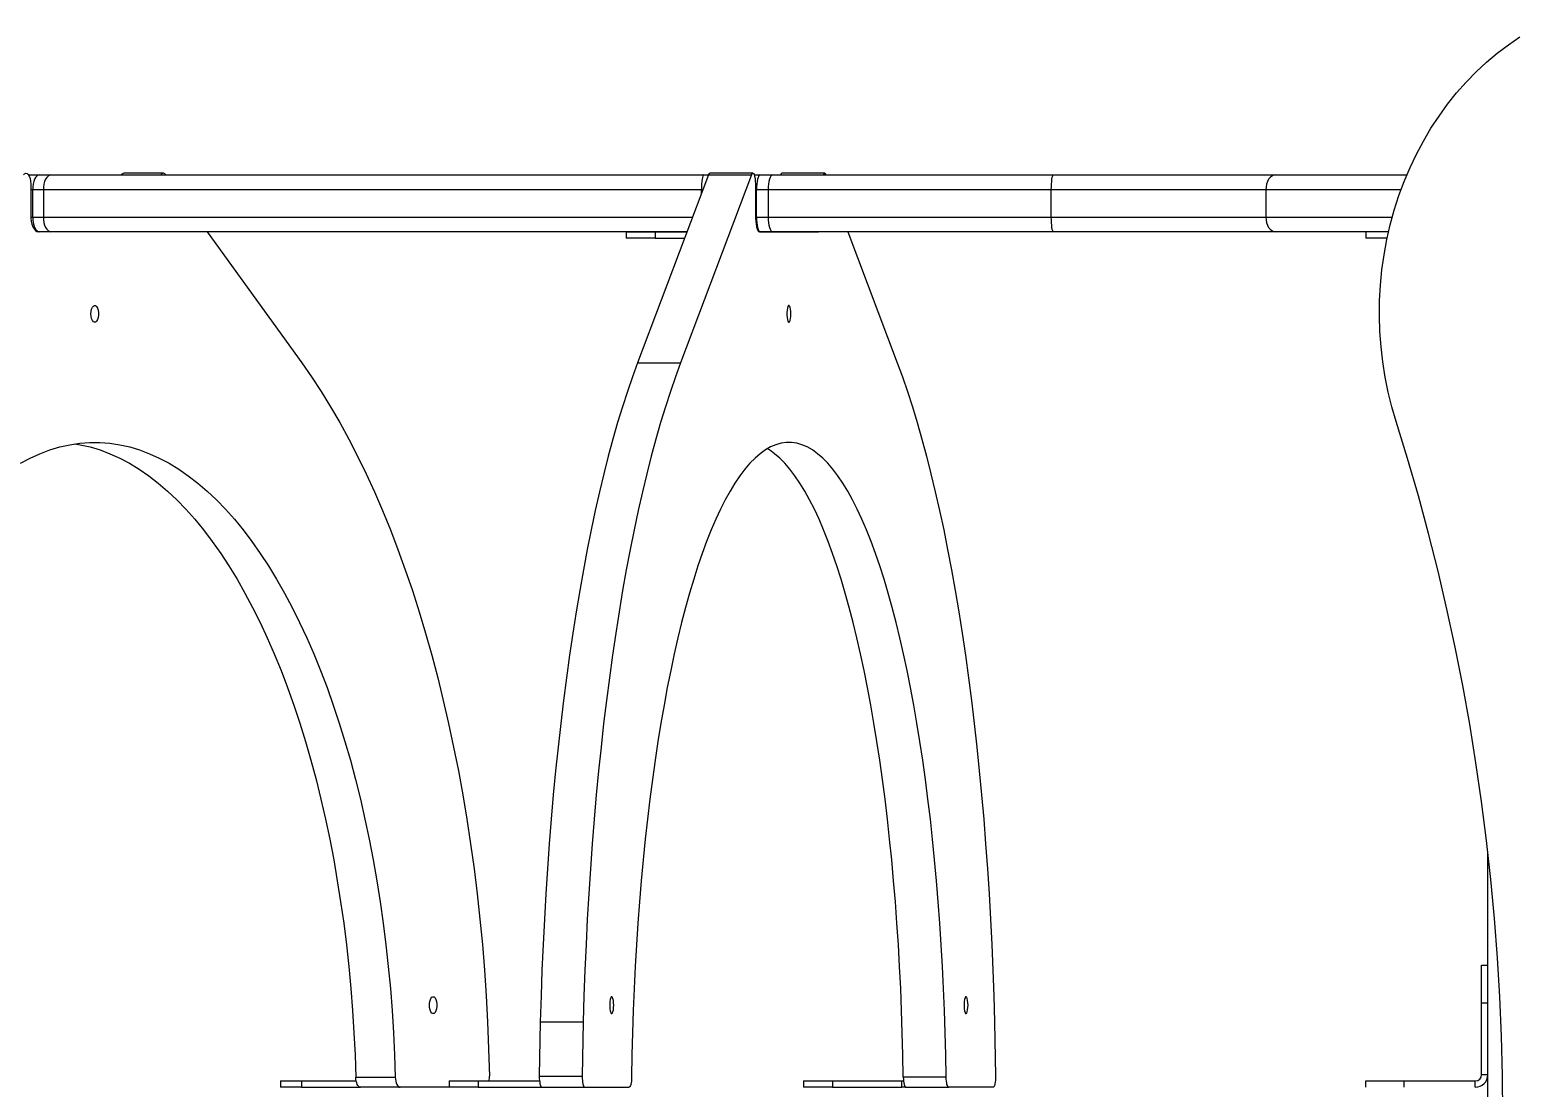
# Model space of a CAD drawing. Header units: millimetres. Extents: x -9608 to 9087, y -7864 to 6934.
# Drawn here: x -4227 to -3520, y -1931 to -1429 of the extents above; entities that cross this region are included whole.
import ezdxf

# ---------------------------------------------------------------- set-up
doc = ezdxf.new("R2010")
doc.units = ezdxf.units.MM
for name, color, linetype in [('DIKOM_ОБЪЕКТ', 7, 'Continuous'), ('DIKOM_РАЗМЕР_ЗОНА', 7, 'Continuous'), ('DIKOM_РАЗМЕР_ОБЪЕКТА', 7, 'Continuous')]:
    doc.layers.add(name, color=color, linetype=linetype)
doc.styles.add('style1', font='arial.ttf', dxfattribs={"width": 0.8})
doc.dimstyles.new('1-50', dxfattribs={"dimtxt": 300, "dimasz": 200, "dimexe": 100, "dimexo": 0, "dimgap": 100, "dimtad": 1, "dimtxsty": 'style1', "dimcen": 200, "dimclrd": 7, "dimclre": 7, "dimclrt": 7, "dimadec": 1, "dimazin": 2, "dimtfac": 1, "dimtmove": 0, "dimatfit": 2, "dimfxl": 0, "dimlwd": 25, "dimlwe": 18, "dimarcsym": 0})

# ---------------------------------------------------------------- blocks, each defined once
blk = doc.blocks.new('*D16')
at = {"layer": 'Defpoints', "color": 0, "transparency": 16777216}
for p in [(-6124.98, 3662.49), (7038.99, -2261.04), (7038.99, -7136.19)]:
    blk.add_point(p, dxfattribs=at)
at = {"layer": 'DIKOM_РАЗМЕР_ОБЪЕКТА', "color": 7, "lineweight": 18, "transparency": 16777216}
for p, q in [((-6124.98, 3662.49), (-6124.98, -7236.19)), ((7038.99, -2261.04), (7038.99, -7236.19))]:
    blk.add_line(p, q, dxfattribs=at)
at = {"layer": 'DIKOM_РАЗМЕР_ОБЪЕКТА', "color": 7, "lineweight": 25, "transparency": 16777216}
blk.add_line((-5924.98, -7136.19), (6838.99, -7136.19), dxfattribs=at)
at = {"layer": 'DIKOM_РАЗМЕР_ОБЪЕКТА', "color": 7, "transparency": 16777216}
for points in [[(-5924.98, -7102.86), (-5924.98, -7169.53), (-6124.98, -7136.19)], [(6838.99, -7102.86), (6838.99, -7169.53), (7038.99, -7136.19)]]:
    blk.add_solid(points, dxfattribs=at)
at = {"layer": 'DIKOM_РАЗМЕР_ОБЪЕКТА', "color": 7, "transparency": 16777216, "insert": (326.37, -6882.92), "char_height": 300, "attachment_point": 5, "style": 'style1'}
blk.add_mtext('13200', dxfattribs=at)
blk = doc.blocks.new('*D17')
at = {"layer": 'Defpoints', "color": 0, "transparency": 16777216}
for p in [(779.88, 5437.62), (-8598.73, -4942.04), (837.12, -4942.04)]:
    blk.add_point(p, dxfattribs=at)
at = {"layer": 'DIKOM_РАЗМЕР_ОБЪЕКТА', "color": 7, "lineweight": 18, "transparency": 16777216}
for p, q in [((779.88, 5437.62), (-8698.73, 5437.62)), ((837.12, -4942.04), (-8698.73, -4942.04))]:
    blk.add_line(p, q, dxfattribs=at)
at = {"layer": 'DIKOM_РАЗМЕР_ОБЪЕКТА', "color": 7, "lineweight": 25, "transparency": 16777216}
blk.add_line((-8598.73, 5237.62), (-8598.73, -4742.04), dxfattribs=at)
at = {"layer": 'DIKOM_РАЗМЕР_ОБЪЕКТА', "color": 7, "transparency": 16777216}
for points in [[(-8632.07, 5237.62), (-8565.4, 5237.62), (-8598.73, 5437.62)], [(-8632.07, -4742.04), (-8565.4, -4742.04), (-8598.73, -4942.04)]]:
    blk.add_solid(points, dxfattribs=at)
at = {"layer": 'DIKOM_РАЗМЕР_ОБЪЕКТА', "color": 7, "transparency": 16777216, "insert": (-8851.9, -261.45), "char_height": 300, "attachment_point": 5, "rotation": 90, "style": 'style1'}
blk.add_mtext('10400', dxfattribs=at)
blk = doc.blocks.new('*D18')
at = {"layer": 'Defpoints', "color": 0, "transparency": 16777216}
for p in [(-1043.16, 6929.58), (-9158.14, -6445.84), (-215.07, -6445.84)]:
    blk.add_point(p, dxfattribs=at)
at = {"layer": 'DIKOM_РАЗМЕР_ЗОНА', "color": 7, "lineweight": 18, "transparency": 16777216}
for p, q in [((-1043.16, 6929.58), (-9258.14, 6929.58)), ((-215.07, -6445.84), (-9258.14, -6445.84))]:
    blk.add_line(p, q, dxfattribs=at)
at = {"layer": 'DIKOM_РАЗМЕР_ЗОНА', "color": 7, "lineweight": 25, "transparency": 16777216}
blk.add_line((-9158.14, 6729.58), (-9158.14, -6245.84), dxfattribs=at)
at = {"layer": 'DIKOM_РАЗМЕР_ЗОНА', "color": 7, "transparency": 16777216}
for points in [[(-9191.48, 6729.58), (-9124.81, 6729.58), (-9158.14, 6929.58)], [(-9191.48, -6245.84), (-9124.81, -6245.84), (-9158.14, -6445.84)]]:
    blk.add_solid(points, dxfattribs=at)
at = {"layer": 'DIKOM_РАЗМЕР_ЗОНА', "color": 7, "transparency": 16777216, "insert": (-9411.42, -257.24), "char_height": 300, "attachment_point": 5, "rotation": 90, "style": 'style1'}
blk.add_mtext('13400', dxfattribs=at)
blk = doc.blocks.new('*D19')
at = {"layer": 'Defpoints', "color": 0, "transparency": 16777216}
for p in [(-8101.46, 2662.49), (9079.68, -1911.42), (9079.68, -7764.48)]:
    blk.add_point(p, dxfattribs=at)
at = {"layer": 'DIKOM_РАЗМЕР_ЗОНА', "color": 7, "lineweight": 18, "transparency": 16777216}
for p, q in [((-8101.46, 2662.49), (-8101.46, -7864.48)), ((9079.68, -1911.42), (9079.68, -7864.48))]:
    blk.add_line(p, q, dxfattribs=at)
at = {"layer": 'DIKOM_РАЗМЕР_ЗОНА', "color": 7, "lineweight": 25, "transparency": 16777216}
blk.add_line((-7901.46, -7764.48), (8879.68, -7764.48), dxfattribs=at)
at = {"layer": 'DIKOM_РАЗМЕР_ЗОНА', "color": 7, "transparency": 16777216}
for points in [[(-7901.46, -7731.15), (-7901.46, -7797.81), (-8101.46, -7764.48)], [(8879.68, -7731.15), (8879.68, -7797.81), (9079.68, -7764.48)]]:
    blk.add_solid(points, dxfattribs=at)
at = {"layer": 'DIKOM_РАЗМЕР_ЗОНА', "color": 7, "transparency": 16777216, "insert": (369.42, -7511.31), "char_height": 300, "attachment_point": 5, "style": 'style1'}
blk.add_mtext('17200', dxfattribs=at)

msp = doc.modelspace()

# ---------------------------------------------------------------- linework, layer by layer
at = {"layer": 'DIKOM_ОБЪЕКТ', "color": 7, "linetype": 'Continuous', "lineweight": 15}
for p, q in [((-4227.444, -1497.643), (-4222.348, -1497.643)), ((-4222.348, -1497.643), (-4216.824, -1497.643)), ((-4216.824, -1497.643), (-3906.522, -1497.643)), ((-4163.358, -1496.854), (-4182.141, -1496.854)), ((-3904.218, -1497.662), (-3938.016, -1586.901)), ((-3883.801, -1497.662), (-3917.6, -1586.901)), ((-3906.522, -1497.643), (-3904.218, -1497.643)), ((-3904.218, -1497.662), (-3883.801, -1497.662)), ((-3883.176, -1496.854), (-3903.592, -1496.854)), ((-3882.535, -1497.643), (-3879.849, -1497.643)), ((-3879.849, -1497.643), (-3873.792, -1497.643)), ((-3873.792, -1497.643), (-3740.445, -1497.643)), ((-3848.996, -1496.854), (-3869.412, -1496.854)), ((-3740.445, -1497.643), (-3634.915, -1497.643)), ((-3634.915, -1497.643), (-3572.385, -1497.643)), ((-4226.407, -1501.854), (-4226.407, -1516.643)), ((-4225.476, -1504.643), (-4226.407, -1504.643)), ((-4220.395, -1504.643), (-4225.476, -1504.643)), ((-4225.476, -1517.643), (-4225.476, -1504.643)), ((-3907.666, -1504.643), (-4220.395, -1504.643)), ((-4220.395, -1504.643), (-4220.395, -1517.643)), ((-3906.873, -1504.643), (-3907.666, -1504.643)), ((-3907.666, -1506.743), (-3907.666, -1504.643)), ((-3882.001, -1501.854), (-3882.001, -1516.643)), ((-3881.497, -1504.643), (-3882.001, -1504.643)), ((-3875.913, -1504.643), (-3881.497, -1504.643)), ((-3881.497, -1517.643), (-3881.497, -1504.643)), ((-3741.528, -1504.643), (-3875.913, -1504.643)), ((-3875.913, -1504.643), (-3875.913, -1517.643)), ((-3639.371, -1504.643), (-3741.528, -1504.643)), ((-3741.528, -1504.643), (-3741.528, -1517.643)), ((-3639.371, -1504.643), (-3639.371, -1517.643)), ((-3575.131, -1504.643), (-3639.371, -1504.643)), ((-4226.376, -1517.643), (-4225.476, -1517.643)), ((-4225.476, -1517.643), (-4220.395, -1517.643)), ((-4220.395, -1517.643), (-3911.786, -1517.643)), ((-3881.986, -1517.643), (-3881.497, -1517.643)), ((-3881.497, -1517.643), (-3875.913, -1517.643)), ((-3875.913, -1517.643), (-3741.528, -1517.643)), ((-3741.528, -1517.643), (-3639.371, -1517.643)), ((-3639.371, -1517.643), (-3579.297, -1517.643)), ((-4222.348, -1524.643), (-4222.867, -1524.643)), ((-4169.171, -1524.643), (-4222.836, -1524.643)), ((-4216.824, -1524.643), (-4222.348, -1524.643)), ((-3914.441, -1524.643), (-4216.824, -1524.643)), ((-4142.621, -1524.643), (-4097.592, -1586.901)), ((-3943.387, -1524.643), (-3943.387, -1527.643)), ((-3943.387, -1524.643), (-3929.608, -1524.643)), ((-3929.608, -1524.643), (-3929.608, -1527.643)), ((-3929.608, -1524.643), (-3914.441, -1524.643)), ((-3879.849, -1524.643), (-3880.154, -1524.643)), ((-3880.124, -1524.643), (-3852.033, -1524.643)), ((-3873.792, -1524.643), (-3879.849, -1524.643)), ((-3740.445, -1524.643), (-3873.792, -1524.643)), ((-3838.147, -1524.643), (-3814.572, -1586.901)), ((-3634.915, -1524.643), (-3740.445, -1524.643)), ((-3581.067, -1524.643), (-3634.915, -1524.643)), ((-3591.885, -1524.643), (-3591.885, -1527.643)), ((-3929.608, -1527.643), (-3943.387, -1527.643)), ((-3929.608, -1527.643), (-3915.57, -1527.643)), ((-3581.723, -1527.643), (-3591.885, -1527.643)), ((-3938.016, -1586.901), (-3917.6, -1586.901)), ((-3533.887, -2069.249), (-3533.887, -1819.295)), ((-3536.877, -1873.123), (-3533.887, -1873.123)), ((-3536.877, -1891.123), (-3536.877, -1873.123)), ((-3533.887, -1891.123), (-3536.877, -1891.123)), ((-3536.877, -1925.123), (-3536.877, -1891.123)), ((-4009.244, -1899.977), (-4008.374, -1925.9)), ((-3984.25, -1899.977), (-3984.708, -1925.9)), ((-3984.25, -1899.977), (-3963.834, -1899.977)), ((-3963.834, -1899.977), (-3964.291, -1925.9)), ((-3768.338, -1899.977), (-3767.88, -1925.9)), ((-4107.709, -1928.123), (-4107.709, -1931.123)), ((-4107.709, -1928.123), (-4097.76, -1928.123)), ((-4097.76, -1928.123), (-4097.76, -1931.123)), ((-4097.76, -1928.123), (-4071.744, -1928.123)), ((-4071.927, -1926.409), (-4053.143, -1926.409)), ((-4027.585, -1928.123), (-4027.585, -1931.123)), ((-4027.585, -1928.123), (-4013.791, -1928.123)), ((-4013.791, -1928.123), (-4013.791, -1931.123)), ((-4013.791, -1928.123), (-3984.616, -1928.123)), ((-3984.708, -1925.9), (-3964.291, -1925.9)), ((-3859.204, -1928.123), (-3859.204, -1931.123)), ((-3859.204, -1928.123), (-3845.41, -1928.123)), ((-3845.41, -1928.123), (-3845.41, -1931.123)), ((-3845.41, -1928.123), (-3812.36, -1928.123)), ((-3812.36, -1931.123), (-3812.36, -1928.123)), ((-3791.303, -1926.409), (-3811.719, -1926.409)), ((-3591.885, -1931.123), (-3591.885, -1928.123)), ((-3591.885, -1928.123), (-3573.88, -1928.123)), ((-3573.88, -1928.123), (-3573.88, -1931.123)), ((-3573.88, -1928.123), (-3539.883, -1928.123)), ((-3539.883, -1931.123), (-3539.883, -1928.123)), ((-3536.877, -1925.123), (-3533.887, -1925.123)), ((-4097.76, -1931.123), (-4107.709, -1931.123)), ((-4097.76, -1931.123), (-4069.684, -1931.123)), ((-4050.9, -1931.123), (-4069.684, -1931.123)), ((-4027.585, -1931.123), (-4050.9, -1931.123)), ((-4013.791, -1931.123), (-4027.585, -1931.123)), ((-4013.791, -1931.123), (-3983.533, -1931.123)), ((-3983.533, -1931.123), (-3963.116, -1931.123)), ((-3963.116, -1931.123), (-3942.029, -1931.123)), ((-3845.41, -1931.123), (-3859.204, -1931.123)), ((-3845.41, -1931.123), (-3812.36, -1931.123)), ((-3810.559, -1931.123), (-3812.36, -1931.123)), ((-3810.559, -1931.123), (-3790.143, -1931.123)), ((-3769.04, -1931.123), (-3790.143, -1931.123))]:
    msp.add_line(p, q, dxfattribs=at)
at = {"layer": 'DIKOM_ОБЪЕКТ', "color": 7, "linetype": 'Continuous', "lineweight": 15, "flags": 128}
for points in [[(-3577.466, -1614.778), (-3579.511, -1607.851), (-3581.25, -1600.816), (-3582.684, -1593.693), (-3583.829, -1586.496), (-3584.668, -1579.245), (-3585.187, -1571.954), (-3585.4, -1564.643), (-3585.324, -1557.328), (-3584.912, -1550.027), (-3584.21, -1542.757), (-3583.203, -1535.536), (-3581.876, -1528.38), (-3580.258, -1521.306), (-3578.351, -1514.333), (-3576.138, -1507.475), (-3573.651, -1500.75), (-3570.874, -1494.172), (-3567.822, -1487.759), (-3564.511, -1481.525), (-3560.941, -1475.486), (-3557.111, -1469.655), (-3553.052, -1464.045), (-3548.749, -1458.672), (-3544.232, -1453.547), (-3539.487, -1448.683), (-3534.558, -1444.091), (-3529.446, -1439.782), (-3524.152, -1435.766), (-3518.689, -1432.054)], [(-4229.871, -1497.662), (-4229.321, -1497.089), (-4228.741, -1496.858), (-4228.146, -1496.984), (-4227.582, -1497.46), (-4227.094, -1498.25), (-4226.727, -1499.298), (-4226.483, -1500.529), (-4226.407, -1501.854)], [(-4222.348, -1497.643), (-4222.958, -1497.777), (-4223.538, -1498.176), (-4224.088, -1498.823), (-4224.561, -1499.693), (-4224.942, -1500.754), (-4225.232, -1501.964), (-4225.415, -1503.277), (-4225.476, -1504.643)], [(-4216.824, -1497.643), (-4217.526, -1497.777), (-4218.198, -1498.176), (-4218.808, -1498.823), (-4219.357, -1499.693), (-4219.8, -1500.754), (-4220.136, -1501.964), (-4220.334, -1503.277), (-4220.395, -1504.643)], [(-4162.137, -1497.662), (-4162.686, -1497.089), (-4163.266, -1496.858), (-4163.861, -1496.984), (-4164.426, -1497.46), (-4164.563, -1497.643)], [(-3906.522, -1497.643), (-3906.751, -1497.777), (-3906.964, -1498.176), (-3907.163, -1498.823), (-3907.33, -1499.693), (-3907.468, -1500.754), (-3907.574, -1501.964), (-3907.636, -1503.277), (-3907.666, -1504.643)], [(-3904.218, -1497.662), (-3903.943, -1497.089), (-3903.638, -1496.858), (-3903.592, -1496.854)], [(-3883.801, -1497.662), (-3883.527, -1497.089), (-3883.221, -1496.858), (-3882.901, -1496.984), (-3882.611, -1497.46), (-3882.352, -1498.25), (-3882.169, -1499.298), (-3882.047, -1500.529), (-3882.001, -1501.854)], [(-3879.849, -1497.643), (-3880.17, -1497.777), (-3880.475, -1498.176), (-3880.765, -1498.823), (-3881.009, -1499.693), (-3881.223, -1500.754), (-3881.36, -1501.964), (-3881.467, -1503.277), (-3881.497, -1504.643)], [(-3873.792, -1497.643), (-3874.204, -1497.777), (-3874.6, -1498.176), (-3874.966, -1498.823), (-3875.287, -1499.693), (-3875.562, -1500.754), (-3875.76, -1501.964), (-3875.867, -1503.277), (-3875.913, -1504.643)], [(-3848.355, -1497.662), (-3848.645, -1497.089), (-3848.95, -1496.858), (-3849.271, -1496.984), (-3849.561, -1497.46), (-3849.622, -1497.643)], [(-3740.445, -1497.643), (-3740.659, -1497.777), (-3740.857, -1498.176), (-3741.04, -1498.823), (-3741.208, -1499.693), (-3741.345, -1500.754), (-3741.437, -1501.964), (-3741.498, -1503.277), (-3741.528, -1504.643)], [(-3634.915, -1497.643), (-3635.785, -1497.777), (-3636.624, -1498.176), (-3637.387, -1498.823), (-3638.074, -1499.693), (-3638.623, -1500.754), (-3639.035, -1501.964), (-3639.294, -1503.277), (-3639.371, -1504.643)], [(-4226.407, -1516.643), (-4226.346, -1518.204), (-4226.132, -1519.705), (-4225.812, -1521.088), (-4225.369, -1522.3), (-4224.82, -1523.295), (-4224.21, -1524.034), (-4223.538, -1524.489), (-4222.836, -1524.643)], [(-4225.476, -1517.643), (-4225.415, -1519.009), (-4225.232, -1520.322), (-4224.942, -1521.532), (-4224.561, -1522.593), (-4224.088, -1523.463), (-4223.538, -1524.11), (-4222.958, -1524.508), (-4222.348, -1524.643)], [(-4220.395, -1517.643), (-4220.334, -1519.009), (-4220.136, -1520.322), (-4219.8, -1521.532), (-4219.357, -1522.593), (-4218.808, -1523.463), (-4218.198, -1524.11), (-4217.526, -1524.508), (-4216.824, -1524.643)], [(-3882.001, -1516.643), (-3881.97, -1518.204), (-3881.863, -1519.705), (-3881.68, -1521.088), (-3881.451, -1522.3), (-3881.162, -1523.295), (-3880.841, -1524.034), (-3880.49, -1524.489), (-3880.124, -1524.643)], [(-3881.497, -1517.643), (-3881.467, -1519.009), (-3881.36, -1520.322), (-3881.223, -1521.532), (-3881.009, -1522.593), (-3880.765, -1523.463), (-3880.475, -1524.11), (-3880.17, -1524.508), (-3879.849, -1524.643)], [(-3875.913, -1517.643), (-3875.867, -1519.009), (-3875.76, -1520.322), (-3875.562, -1521.532), (-3875.287, -1522.593), (-3874.966, -1523.463), (-3874.6, -1524.11), (-3874.204, -1524.508), (-3873.792, -1524.643)], [(-3741.528, -1517.643), (-3741.498, -1519.009), (-3741.437, -1520.322), (-3741.345, -1521.532), (-3741.208, -1522.593), (-3741.04, -1523.463), (-3740.857, -1524.11), (-3740.659, -1524.508), (-3740.445, -1524.643)], [(-3639.371, -1517.643), (-3639.294, -1519.009), (-3639.035, -1520.322), (-3638.623, -1521.532), (-3638.074, -1522.593), (-3637.387, -1523.463), (-3636.624, -1524.11), (-3635.785, -1524.508), (-3634.915, -1524.643)], [(-4197.797, -1563.643), (-4197.705, -1562.464), (-4197.476, -1561.39), (-4197.125, -1560.516), (-4196.652, -1559.92), (-4196.133, -1559.655), (-4195.599, -1559.743), (-4195.111, -1560.179), (-4194.684, -1560.923), (-4194.394, -1561.908), (-4194.226, -1563.047), (-4194.226, -1564.239), (-4194.394, -1565.379), (-4194.684, -1566.364), (-4195.111, -1567.108), (-4195.599, -1567.543), (-4196.133, -1567.632), (-4196.652, -1567.367), (-4197.125, -1566.771), (-4197.476, -1565.896), (-4197.705, -1564.822), (-4197.797, -1563.643)], [(-3865.155, -1563.643), (-3865.186, -1562.464), (-3865.308, -1561.39), (-3865.506, -1560.516), (-3865.735, -1559.92), (-3866.01, -1559.655), (-3866.299, -1559.743), (-3866.559, -1560.179), (-3866.772, -1560.923), (-3866.925, -1561.908), (-3867.017, -1563.047), (-3867.017, -1564.239), (-3866.925, -1565.379), (-3866.772, -1566.364), (-3866.559, -1567.108), (-3866.299, -1567.543), (-3866.01, -1567.632), (-3865.735, -1567.367), (-3865.506, -1566.771), (-3865.308, -1565.896), (-3865.186, -1564.822), (-3865.155, -1563.643)], [(-4097.592, -1586.901), (-4092.923, -1593.557), (-4088.361, -1600.514), (-4083.89, -1607.768), (-4079.511, -1615.313), (-4075.223, -1623.14), (-4071.057, -1631.245), (-4066.983, -1639.619), (-4063.031, -1648.256), (-4059.186, -1657.148), (-4055.463, -1666.288), (-4051.877, -1675.668), (-4048.398, -1685.28), (-4045.041, -1695.115), (-4041.821, -1705.165), (-4038.739, -1715.422), (-4035.794, -1725.876), (-4032.986, -1736.519), (-4030.316, -1747.342), (-4027.783, -1758.335), (-4025.403, -1769.488), (-4023.16, -1780.793), (-4021.069, -1792.24), (-4019.132, -1803.818), (-4017.361, -1815.518), (-4015.729, -1827.331), (-4014.249, -1839.244), (-4012.936, -1851.249), (-4011.777, -1863.336), (-4010.77, -1875.493), (-4009.93, -1887.71), (-4009.244, -1899.977)], [(-3938.016, -1586.901), (-3940.442, -1593.557), (-3942.838, -1600.514), (-3945.187, -1607.768), (-3947.476, -1615.313), (-3949.719, -1623.14), (-3951.901, -1631.245), (-3954.022, -1639.619), (-3956.097, -1648.256), (-3958.112, -1657.148), (-3960.049, -1666.288), (-3961.942, -1675.668), (-3963.757, -1685.28), (-3965.512, -1695.115), (-3967.191, -1705.165), (-3968.808, -1715.422), (-3970.349, -1725.876), (-3971.829, -1736.519), (-3973.218, -1747.342), (-3974.545, -1758.335), (-3975.797, -1769.488), (-3976.971, -1780.793), (-3978.055, -1792.24), (-3979.077, -1803.818), (-3980.008, -1815.518), (-3980.862, -1827.331), (-3981.625, -1839.244), (-3982.312, -1851.249), (-3982.922, -1863.336), (-3983.456, -1875.493), (-3983.884, -1887.71), (-3984.25, -1899.977)], [(-3917.6, -1586.901), (-3920.026, -1593.557), (-3922.421, -1600.514), (-3924.771, -1607.768), (-3927.06, -1615.313), (-3929.303, -1623.14), (-3931.485, -1631.245), (-3933.606, -1639.619), (-3935.681, -1648.256), (-3937.695, -1657.148), (-3939.633, -1666.288), (-3941.525, -1675.668), (-3943.341, -1685.28), (-3945.096, -1695.115), (-3946.774, -1705.165), (-3948.392, -1715.422), (-3949.933, -1725.876), (-3951.413, -1736.519), (-3952.802, -1747.342), (-3954.129, -1758.335), (-3955.38, -1769.488), (-3956.555, -1780.793), (-3957.639, -1792.24), (-3958.661, -1803.818), (-3959.592, -1815.518), (-3960.446, -1827.331), (-3961.209, -1839.244), (-3961.896, -1851.249), (-3962.506, -1863.336), (-3963.04, -1875.493), (-3963.467, -1887.71), (-3963.834, -1899.977)], [(-3814.572, -1586.901), (-3812.131, -1593.557), (-3809.75, -1600.514), (-3807.401, -1607.768), (-3805.112, -1615.313), (-3802.869, -1623.14), (-3800.687, -1631.245), (-3798.55, -1639.619), (-3796.491, -1648.256), (-3794.476, -1657.148), (-3792.523, -1666.288), (-3790.646, -1675.668), (-3788.831, -1685.28), (-3787.076, -1695.115), (-3785.382, -1705.165), (-3783.78, -1715.422), (-3782.224, -1725.876), (-3780.759, -1736.519), (-3779.355, -1747.342), (-3778.043, -1758.335), (-3776.791, -1769.488), (-3775.616, -1780.793), (-3774.533, -1792.24), (-3773.511, -1803.818), (-3772.58, -1815.518), (-3771.725, -1827.331), (-3770.947, -1839.244), (-3770.261, -1851.249), (-3769.666, -1863.336), (-3769.132, -1875.493), (-3768.689, -1887.71), (-3768.338, -1899.977)], [(-3526.776, -1944.272), (-3526.944, -1925.586), (-3527.417, -1906.906), (-3528.21, -1888.241), (-3529.309, -1869.597), (-3530.728, -1850.981), (-3532.468, -1832.401), (-3534.512, -1813.864), (-3536.877, -1795.377), (-3539.548, -1776.946), (-3542.538, -1758.58), (-3545.834, -1740.283), (-3549.435, -1722.065), (-3553.357, -1703.932), (-3557.568, -1685.891), (-3562.085, -1667.947), (-3566.922, -1650.11), (-3572.049, -1632.384), (-3577.466, -1614.778)], [(-4231.335, -1634.647), (-4226.697, -1632.191), (-4222.043, -1630.081), (-4217.343, -1628.319), (-4212.628, -1626.907), (-4207.883, -1625.846), (-4203.137, -1625.139), (-4198.376, -1624.785), (-4193.616, -1624.785), (-4188.87, -1625.139), (-4184.11, -1625.846), (-4179.379, -1626.907), (-4174.664, -1628.319), (-4169.965, -1630.081), (-4165.311, -1632.191), (-4160.672, -1634.647), (-4156.079, -1637.446), (-4151.532, -1640.585), (-4147.031, -1644.061), (-4142.59, -1647.869), (-4138.196, -1652.006), (-4133.878, -1656.466), (-4129.636, -1661.245), (-4125.455, -1666.338), (-4121.35, -1671.74), (-4117.322, -1677.443), (-4113.4, -1683.442), (-4109.555, -1689.73), (-4105.817, -1696.3), (-4102.17, -1703.145), (-4098.63, -1710.257), (-4095.197, -1717.628), (-4091.87, -1725.251), (-4088.666, -1733.117), (-4085.584, -1741.217), (-4082.608, -1749.542), (-4079.77, -1758.083), (-4077.054, -1766.83), (-4074.475, -1775.774), (-4072.034, -1784.906), (-4069.73, -1794.214), (-4067.563, -1803.688), (-4065.533, -1813.319), (-4063.641, -1823.095), (-4061.917, -1833.006), (-4060.33, -1843.04), (-4058.881, -1853.187), (-4057.599, -1863.435), (-4056.47, -1873.773), (-4055.493, -1884.19), (-4054.669, -1894.673), (-4053.998, -1905.212), (-4053.494, -1915.794), (-4053.143, -1926.409)], [(-4205.396, -1625.431), (-4202.893, -1625.846), (-4198.163, -1626.907), (-4193.448, -1628.319), (-4188.748, -1630.081), (-4184.094, -1632.191), (-4179.456, -1634.647), (-4174.863, -1637.446), (-4170.316, -1640.585), (-4165.814, -1644.061), (-4161.374, -1647.869), (-4156.979, -1652.006), (-4152.661, -1656.466), (-4148.419, -1661.245), (-4144.238, -1666.338), (-4140.134, -1671.74), (-4136.105, -1677.443), (-4132.184, -1683.442), (-4128.339, -1689.73), (-4124.6, -1696.3), (-4120.953, -1703.145), (-4117.413, -1710.257), (-4113.98, -1717.628), (-4110.654, -1725.251), (-4107.449, -1733.117), (-4104.367, -1741.217), (-4101.392, -1749.542), (-4098.554, -1758.083), (-4095.837, -1766.83), (-4093.259, -1775.774), (-4090.817, -1784.906), (-4088.513, -1794.214), (-4086.346, -1803.688), (-4084.317, -1813.319), (-4082.425, -1823.095), (-4080.701, -1833.006), (-4079.114, -1843.04), (-4077.664, -1853.187), (-4076.382, -1863.435), (-4075.253, -1873.773), (-4074.277, -1884.19), (-4073.453, -1894.673), (-4072.781, -1905.212), (-4072.278, -1915.794), (-4071.927, -1926.409)], [(-3791.303, -1926.409), (-3791.486, -1915.794), (-3791.76, -1905.212), (-3792.111, -1894.673), (-3792.538, -1884.19), (-3793.057, -1873.773), (-3793.637, -1863.435), (-3794.324, -1853.187), (-3795.071, -1843.04), (-3795.895, -1833.006), (-3796.811, -1823.095), (-3797.788, -1813.319), (-3798.856, -1803.688), (-3799.985, -1794.214), (-3801.205, -1784.906), (-3802.472, -1775.774), (-3803.83, -1766.83), (-3805.249, -1758.083), (-3806.729, -1749.542), (-3808.286, -1741.217), (-3809.903, -1733.117), (-3811.581, -1725.251), (-3813.321, -1717.628), (-3815.121, -1710.257), (-3816.968, -1703.145), (-3818.875, -1696.3), (-3820.844, -1689.73), (-3822.842, -1683.442), (-3824.902, -1677.443), (-3827.008, -1671.74), (-3829.16, -1666.338), (-3831.342, -1661.245), (-3833.569, -1656.466), (-3835.828, -1652.006), (-3838.132, -1647.869), (-3840.451, -1644.061), (-3842.801, -1640.585), (-3845.181, -1637.446), (-3847.592, -1634.647), (-3850.018, -1632.191), (-3852.46, -1630.081), (-3854.916, -1628.319), (-3857.388, -1626.907), (-3859.86, -1625.846), (-3862.347, -1625.139), (-3864.835, -1624.785), (-3867.322, -1624.785), (-3869.824, -1625.139), (-3872.311, -1625.846), (-3874.783, -1626.907), (-3877.255, -1628.319), (-3879.712, -1630.081), (-3882.153, -1632.191), (-3884.58, -1634.647), (-3886.975, -1637.446), (-3889.356, -1640.585), (-3891.721, -1644.061), (-3894.04, -1647.869), (-3896.329, -1652.006), (-3898.602, -1656.466), (-3900.83, -1661.245), (-3903.012, -1666.338), (-3905.164, -1671.74), (-3907.254, -1677.443), (-3909.314, -1683.442), (-3911.328, -1689.73), (-3913.297, -1696.3), (-3915.204, -1703.145), (-3917.05, -1710.257), (-3918.851, -1717.628), (-3920.59, -1725.251), (-3922.269, -1733.117), (-3923.886, -1741.217), (-3925.427, -1749.542), (-3926.923, -1758.083), (-3928.342, -1766.83), (-3929.684, -1775.774), (-3930.966, -1784.906), (-3932.172, -1794.214), (-3933.316, -1803.688), (-3934.369, -1813.319), (-3935.361, -1823.095), (-3936.261, -1833.006), (-3937.1, -1843.04), (-3937.848, -1853.187), (-3938.519, -1863.435), (-3939.114, -1873.773), (-3939.633, -1884.19), (-3940.06, -1894.673), (-3940.411, -1905.212), (-3940.671, -1915.794), (-3940.854, -1926.409)], [(-3811.719, -1926.409), (-3811.917, -1915.794), (-3812.177, -1905.212), (-3812.527, -1894.673), (-3812.955, -1884.19), (-3813.474, -1873.773), (-3814.053, -1863.435), (-3814.74, -1853.187), (-3815.488, -1843.04), (-3816.312, -1833.006), (-3817.227, -1823.095), (-3818.204, -1813.319), (-3819.272, -1803.688), (-3820.401, -1794.214), (-3821.622, -1784.906), (-3822.888, -1775.774), (-3824.246, -1766.83), (-3825.665, -1758.083), (-3827.145, -1749.542), (-3828.702, -1741.217), (-3830.319, -1733.117), (-3831.998, -1725.251), (-3833.737, -1717.628), (-3835.538, -1710.257), (-3837.384, -1703.145), (-3839.291, -1696.3), (-3841.26, -1689.73), (-3843.259, -1683.442), (-3845.319, -1677.443), (-3847.424, -1671.74), (-3849.576, -1666.338), (-3851.758, -1661.245), (-3853.986, -1656.466), (-3856.244, -1652.006), (-3858.548, -1647.869), (-3860.867, -1644.061), (-3863.217, -1640.585), (-3865.598, -1637.446), (-3868.008, -1634.647), (-3870.435, -1632.191), (-3872.876, -1630.081), (-3875.333, -1628.319), (-3876.294, -1627.727)], [(-4036.939, -1892.123), (-4036.862, -1890.944), (-4036.618, -1889.87), (-4036.267, -1888.996), (-4035.794, -1888.399), (-4035.275, -1888.134), (-4034.741, -1888.223), (-4034.253, -1888.658), (-4033.841, -1889.402), (-4033.536, -1890.387), (-4033.383, -1891.527), (-4033.383, -1892.719), (-4033.536, -1893.858), (-4033.841, -1894.844), (-4034.253, -1895.587), (-4034.741, -1896.023), (-4035.275, -1896.111), (-4035.794, -1895.846), (-4036.267, -1895.25), (-4036.618, -1894.376), (-4036.862, -1893.302), (-4036.939, -1892.123)], [(-3949.338, -1892.123), (-3949.384, -1890.944), (-3949.506, -1889.87), (-3949.689, -1888.996), (-3949.933, -1888.399), (-3950.208, -1888.134), (-3950.482, -1888.223), (-3950.742, -1888.658), (-3950.955, -1889.402), (-3951.123, -1890.387), (-3951.199, -1891.527), (-3951.199, -1892.719), (-3951.123, -1893.858), (-3950.955, -1894.844), (-3950.742, -1895.587), (-3950.482, -1896.023), (-3950.208, -1896.111), (-3949.933, -1895.846), (-3949.689, -1895.25), (-3949.506, -1894.376), (-3949.384, -1893.302), (-3949.338, -1892.123)], [(-3780.957, -1892.123), (-3781.003, -1890.944), (-3781.125, -1889.87), (-3781.308, -1888.996), (-3781.552, -1888.399), (-3781.827, -1888.134), (-3782.101, -1888.223), (-3782.361, -1888.658), (-3782.574, -1889.402), (-3782.742, -1890.387), (-3782.819, -1891.527), (-3782.819, -1892.719), (-3782.742, -1893.858), (-3782.574, -1894.844), (-3782.361, -1895.587), (-3782.101, -1896.023), (-3781.827, -1896.111), (-3781.552, -1895.846), (-3781.308, -1895.25), (-3781.125, -1894.376), (-3781.003, -1893.302), (-3780.957, -1892.123)], [(-4069.684, -1931.123), (-4070.111, -1931.034), (-4070.523, -1930.769), (-4070.889, -1930.339), (-4071.225, -1929.758), (-4071.5, -1929.048), (-4071.713, -1928.233), (-4071.866, -1927.343), (-4071.927, -1926.409)], [(-4053.143, -1926.409), (-4053.082, -1927.343), (-4052.93, -1928.233), (-4052.716, -1929.048), (-4052.441, -1929.758), (-4052.106, -1930.339), (-4051.74, -1930.769), (-4051.328, -1931.034), (-4050.9, -1931.123)], [(-3984.708, -1925.9), (-3984.692, -1926.906), (-3984.631, -1927.881), (-3984.525, -1928.784), (-3984.387, -1929.579), (-3984.204, -1930.233), (-3983.991, -1930.721), (-3983.777, -1931.021), (-3983.533, -1931.123)], [(-3964.291, -1925.9), (-3964.276, -1926.906), (-3964.215, -1927.881), (-3964.108, -1928.784), (-3963.971, -1929.579), (-3963.788, -1930.233), (-3963.574, -1930.721), (-3963.361, -1931.021), (-3963.116, -1931.123)], [(-3940.854, -1926.409), (-3940.9, -1927.343), (-3940.961, -1928.233), (-3941.083, -1929.048), (-3941.22, -1929.758), (-3941.403, -1930.339), (-3941.602, -1930.769), (-3941.8, -1931.034), (-3942.029, -1931.123)], [(-3812.36, -1928.123), (-3811.78, -1928.065), (-3811.642, -1928.031)], [(-3811.719, -1926.409), (-3811.688, -1927.343), (-3811.612, -1928.233), (-3811.505, -1929.048), (-3811.368, -1929.758), (-3811.185, -1930.339), (-3810.986, -1930.769), (-3810.773, -1931.034), (-3810.559, -1931.123)], [(-3790.143, -1931.123), (-3790.356, -1931.034), (-3790.57, -1930.769), (-3790.768, -1930.339), (-3790.952, -1929.758), (-3791.089, -1929.048), (-3791.196, -1928.233), (-3791.272, -1927.343), (-3791.303, -1926.409)], [(-3767.88, -1925.9), (-3767.896, -1926.906), (-3767.957, -1927.881), (-3768.063, -1928.784), (-3768.201, -1929.579), (-3768.384, -1930.233), (-3768.582, -1930.721), (-3768.811, -1931.021), (-3769.04, -1931.123)], [(-3812.36, -1931.123), (-3811.215, -1931.007), (-3810.88, -1930.928)]]:
    msp.add_lwpolyline(points, dxfattribs=at)
at = {"layer": 'DIKOM_ОБЪЕКТ', "color": 7, "linetype": 'Continuous', "lineweight": 15}
for centre, radius, start, end in [((-4181.932, -1498.49), 1.649, 97.29896, 149.092253), ((-3869.028, -1497.802), 1.022, 112.082023, 171.073068), ((-4019.04, -1926.14), 10.669, 349.290805, 1.291767), ((-3539.881, -1925.123), 3, 270, 0), ((-3539.881, -1925.123), 6, 270, 0)]:
    msp.add_arc(centre, radius, start, end, dxfattribs=at)

# ---------------------------------------------------------------- dimensions: what is measured, and where the dimension line sits
at = {"layer": 'DIKOM_РАЗМЕР_ЗОНА'}
dim = msp.add_linear_dim(base=(-9158.142, -6445.841), p1=(-1043.162, 6929.576), p2=(-215.074, -6445.841), angle=90, text='13400', dimstyle='1-50', dxfattribs=at)
dim.commit()
dim.dimension.update_dxf_attribs({"geometry": '*D18', "text_midpoint": (-9158.142, -257.239), "dimtype": 160})
dim = msp.add_linear_dim(base=(9079.685, -7764.48), p1=(-8101.458, 2662.494), p2=(9079.685, -1911.421), text='17200', dimstyle='1-50', dxfattribs=at)
dim.commit()
dim.dimension.update_dxf_attribs({"geometry": '*D19', "text_midpoint": (369.421, -7764.48), "dimtype": 160})
at = {"layer": 'DIKOM_РАЗМЕР_ОБЪЕКТА'}
dim = msp.add_linear_dim(base=(-8598.733, -4942.044), p1=(779.88, 5437.622), p2=(837.115, -4942.044), angle=90, text='10400', dimstyle='1-50', dxfattribs=at)
dim.commit()
dim.dimension.update_dxf_attribs({"geometry": '*D17', "text_midpoint": (-8598.733, -261.45), "dimtype": 160})
dim = msp.add_linear_dim(base=(7038.989, -7136.194), p1=(-6124.982, 3662.494), p2=(7038.989, -2261.037), text='13200', dimstyle='1-50', dxfattribs=at)
dim.commit()
dim.dimension.update_dxf_attribs({"geometry": '*D16', "text_midpoint": (326.371, -7136.194), "dimtype": 160})

doc.saveas('drawing.dxf')
